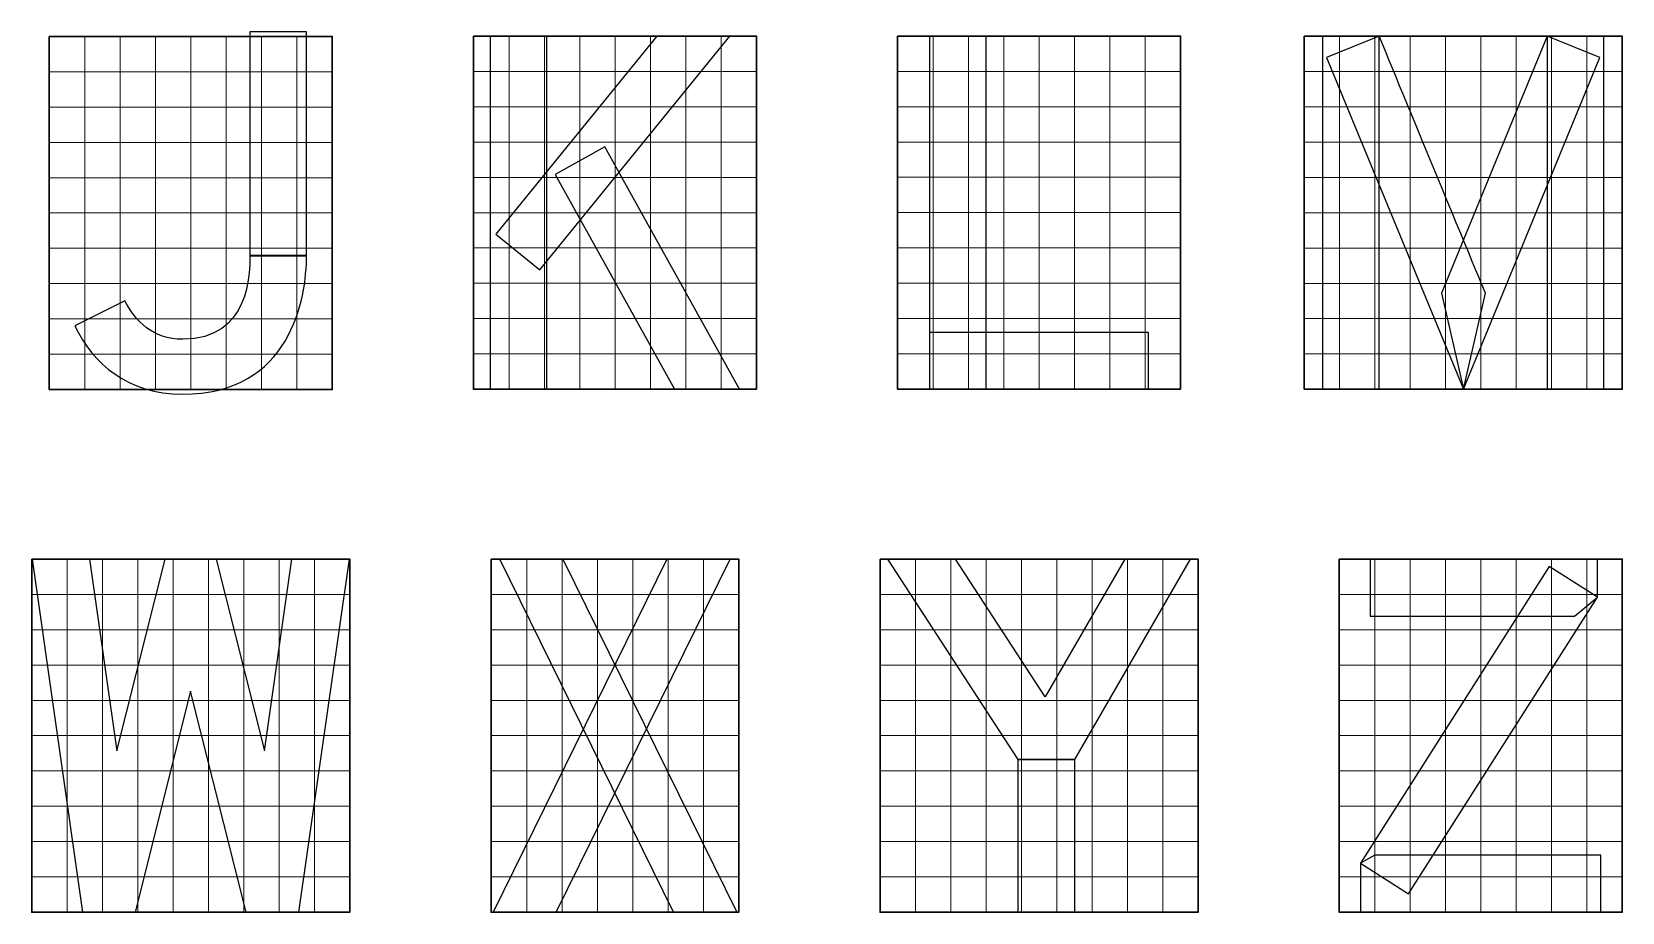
# Model space of a CAD drawing. Header units: millimetres. Extents: x -151 to 54, y -46 to 128.
# Drawn here: x -6.3 to 53.7, y 94.8 to 128 of the extents above; entities that cross this region are included whole.
import ezdxf

# ---------------------------------------------------------------- set-up
doc = ezdxf.new("R2010")
doc.units = ezdxf.units.MM
doc.header["$MEASUREMENT"] = 0
doc.layers.add('ESQUEMA', color=7, linetype='Continuous')

msp = doc.modelspace()

# ---------------------------------------------------------------- linework, layer by layer
at = {"layer": 'ESQUEMA', "color": 154, "lineweight": 30}
for points in [[(-5.6472, 127.803), (-5.6472, 127.803), (5.0247, 127.802), (5.0247, 127.802), (5.0247, 127.802), (5.0247, 127.802), (5.0247, 114.4779), (5.0247, 114.4779), (5.0247, 114.4779), (5.0247, 114.4779), (-5.6472, 114.4772), (-5.6472, 114.4772), (-5.6472, 114.4772), (-5.6472, 114.4772), (-5.6472, 127.803), (-5.6472, 127.803)], [(10.3515, 127.8143), (10.3515, 127.8143), (21.0237, 127.8132), (21.0237, 127.8132), (21.0237, 127.8132), (21.0237, 127.8132), (21.0237, 114.4891), (21.0237, 114.4891), (21.0237, 114.4891), (21.0237, 114.4891), (10.3515, 114.4884), (10.3515, 114.4884), (10.3515, 114.4884), (10.3515, 114.4884), (10.3515, 127.8143), (10.3515, 127.8143)], [(26.3488, 127.8165), (26.3488, 127.8165), (37.0246, 127.8154), (37.0246, 127.8154), (37.0246, 127.8154), (37.0246, 127.8154), (37.0246, 114.4914), (37.0246, 114.4914), (37.0246, 114.4914), (37.0246, 114.4914), (26.3488, 114.4907), (26.3488, 114.4907), (26.3488, 114.4907), (26.3488, 114.4907), (26.3488, 127.8165), (26.3488, 127.8165)], [(41.6895, 127.813), (41.6895, 127.813), (53.6821, 127.812), (53.6821, 127.812), (53.6821, 127.812), (53.6821, 127.812), (53.6821, 114.4879), (53.6821, 114.4879), (53.6821, 114.4879), (53.6821, 114.4879), (41.6895, 114.4872), (41.6895, 114.4872), (41.6895, 114.4872), (41.6895, 114.4872), (41.6895, 127.813), (41.6895, 127.813)], [(-6.3076, 108.0781), (-6.3076, 108.0781), (5.6851, 108.0771), (5.6851, 108.0771), (5.6851, 108.0771), (5.6851, 108.0771), (5.6851, 94.7527), (5.6851, 94.7527), (5.6851, 94.7527), (5.6851, 94.7527), (-6.3076, 94.7523), (-6.3076, 94.7523), (-6.3076, 94.7523), (-6.3076, 94.7523), (-6.3076, 108.0781), (-6.3076, 108.0781)], [(11.0157, 108.0781), (11.0157, 108.0781), (20.3597, 108.0774), (20.3597, 108.0774), (20.3597, 108.0774), (20.3597, 108.0774), (20.3597, 94.753), (20.3597, 94.753), (20.3597, 94.753), (20.3597, 94.753), (11.0157, 94.7523), (11.0157, 94.7523), (11.0157, 94.7523), (11.0157, 94.7523), (11.0157, 108.0781), (11.0157, 108.0781)], [(25.6905, 108.0781), (25.6905, 108.0781), (37.6831, 108.0771), (37.6831, 108.0771), (37.6831, 108.0771), (37.6831, 108.0771), (37.6831, 94.7527), (37.6831, 94.7527), (37.6831, 94.7527), (37.6831, 94.7527), (25.6905, 94.7523), (25.6905, 94.7523), (25.6905, 94.7523), (25.6905, 94.7523), (25.6905, 108.0781), (25.6905, 108.0781)], [(43.0069, 108.0781), (43.0069, 108.0781), (53.6823, 108.0771), (53.6823, 108.0771), (53.6823, 108.0771), (53.6823, 108.0771), (53.6823, 94.7527), (53.6823, 94.7527), (53.6823, 94.7527), (53.6823, 94.7527), (43.0069, 94.752), (43.0069, 94.752), (43.0069, 94.752), (43.0069, 94.752), (43.0069, 108.0781), (43.0069, 108.0781)]]:
    msp.add_open_spline(points, degree=3, knots=[0, 0, 0, 0, 0.2, 0.2, 0.2, 0.2, 0.4, 0.4, 0.4, 0.4, 0.6, 0.6, 0.6, 0.6, 1, 1, 1, 1], dxfattribs=at)
at = {"layer": 'ESQUEMA', "color": 154, "lineweight": 15}
for points in [[(-4.3032, 127.8027), (-4.3032, 127.8027), (-4.3032, 114.4772), (-4.3032, 114.4772)], [(-2.9707, 127.8027), (-2.9707, 127.8027), (-2.9707, 114.4772), (-2.9707, 114.4772)], [(-1.6381, 127.8024), (-1.6381, 127.8024), (-1.6381, 114.4772), (-1.6381, 114.4772)], [(-0.3059, 127.8024), (-0.3059, 127.8024), (-0.3059, 114.4776), (-0.3059, 114.4776)], [(1.027, 127.8024), (1.027, 127.8024), (1.027, 114.4776), (1.027, 114.4776)], [(2.3592, 127.8022), (2.3592, 127.8022), (2.3592, 114.4774), (2.3592, 114.4774)], [(3.6918, 127.8022), (3.6918, 127.8022), (3.6918, 114.4774), (3.6918, 114.4774)], [(11.6954, 127.8143), (11.6954, 127.8143), (11.6954, 114.4884), (11.6954, 114.4884)], [(13.0287, 127.8139), (13.0287, 127.8139), (13.0287, 114.4884), (13.0287, 114.4884)], [(14.3609, 127.8139), (14.3609, 127.8139), (14.3609, 114.4884), (14.3609, 114.4884)], [(15.6931, 127.8137), (15.6931, 127.8137), (15.6931, 114.4886), (15.6931, 114.4886)], [(17.0257, 127.8136), (17.0257, 127.8136), (17.0257, 114.4888), (17.0257, 114.4888)], [(18.3583, 127.8136), (18.3583, 127.8136), (18.3583, 114.4888), (18.3583, 114.4888)], [(19.6908, 127.8134), (19.6908, 127.8134), (19.6908, 114.4886), (19.6908, 114.4886)], [(27.6979, 127.8165), (27.6979, 127.8165), (27.6979, 114.4907), (27.6979, 114.4907)], [(29.0308, 127.8161), (29.0308, 127.8161), (29.0308, 114.4906), (29.0308, 114.4906)], [(30.3637, 127.8161), (30.3637, 127.8161), (30.3637, 114.4906), (30.3637, 114.4906)], [(31.6959, 127.8159), (31.6959, 127.8159), (31.6959, 114.4908), (31.6959, 114.4908)], [(33.0285, 127.8158), (33.0285, 127.8158), (33.0285, 114.491), (33.0285, 114.491)], [(34.3607, 127.8158), (34.3607, 127.8158), (34.3607, 114.491), (34.3607, 114.491)], [(35.6933, 127.8158), (35.6933, 127.8158), (35.6933, 114.491), (35.6933, 114.491)], [(43.0217, 127.813), (43.0217, 127.813), (43.0217, 114.4872), (43.0217, 114.4872)], [(44.3542, 127.813), (44.3542, 127.813), (44.3542, 114.4872), (44.3542, 114.4872)], [(45.6868, 127.8127), (45.6868, 127.8127), (45.6868, 114.4876), (45.6868, 114.4876)], [(47.0194, 127.8127), (47.0194, 127.8127), (47.0194, 114.4876), (47.0194, 114.4876)], [(48.3523, 127.8127), (48.3523, 127.8127), (48.3523, 114.4876), (48.3523, 114.4876)], [(49.6841, 127.8123), (49.6841, 127.8123), (49.6841, 114.4876), (49.6841, 114.4876)], [(51.0171, 127.8123), (51.0171, 127.8123), (51.0171, 114.4876), (51.0171, 114.4876)], [(52.3493, 127.8123), (52.3493, 127.8123), (52.3493, 114.4876), (52.3493, 114.4876)], [(-5.6358, 126.4703), (-5.6358, 126.4703), (5.0248, 126.4703), (5.0248, 126.4703)], [(10.3632, 126.4818), (10.3632, 126.4818), (21.0238, 126.4818), (21.0238, 126.4818)], [(26.366, 126.4841), (26.366, 126.4841), (37.0245, 126.4841), (37.0245, 126.4841)], [(41.6895, 126.4806), (41.6895, 126.4806), (53.6821, 126.4806), (53.6821, 126.4806)], [(-5.6358, 125.1379), (-5.6358, 125.1379), (5.0248, 125.1379), (5.0248, 125.1379)], [(10.3632, 125.1491), (10.3632, 125.1491), (21.0238, 125.1491), (21.0238, 125.1491)], [(26.366, 125.1513), (26.366, 125.1513), (37.0245, 125.1513), (37.0245, 125.1513)], [(41.6895, 125.1482), (41.6895, 125.1482), (53.6821, 125.1482), (53.6821, 125.1482)], [(-5.6358, 123.8052), (-5.6358, 123.8052), (5.0248, 123.8052), (5.0248, 123.8052)], [(10.3632, 123.8164), (10.3632, 123.8164), (21.0238, 123.8164), (21.0238, 123.8164)], [(26.366, 123.8188), (26.366, 123.8188), (37.0245, 123.8188), (37.0245, 123.8188)], [(41.6895, 123.8153), (41.6895, 123.8153), (53.6821, 123.8153), (53.6821, 123.8153)], [(-5.6358, 122.4725), (-5.6358, 122.4725), (5.0248, 122.4725), (5.0248, 122.4725)], [(10.3632, 122.4838), (10.3632, 122.4838), (21.0238, 122.4838), (21.0238, 122.4838)], [(26.366, 122.486), (26.366, 122.486), (37.0245, 122.486), (37.0245, 122.486)], [(41.6895, 122.4826), (41.6895, 122.4826), (53.6821, 122.4826), (53.6821, 122.4826)], [(-5.6358, 121.1399), (-5.6358, 121.1399), (5.0248, 121.1399), (5.0248, 121.1399)], [(10.3632, 121.1511), (10.3632, 121.1511), (21.0238, 121.1511), (21.0238, 121.1511)], [(26.366, 121.1533), (26.366, 121.1533), (37.0245, 121.1533), (37.0245, 121.1533)], [(41.6895, 121.1504), (41.6895, 121.1504), (53.6821, 121.1504), (53.6821, 121.1504)], [(-5.6358, 119.8073), (-5.6358, 119.8073), (5.0248, 119.8073), (5.0248, 119.8073)], [(10.3632, 119.8187), (10.3632, 119.8187), (21.0238, 119.8187), (21.0238, 119.8187)], [(26.366, 119.8209), (26.366, 119.8209), (37.0245, 119.8209), (37.0245, 119.8209)], [(41.6895, 119.8175), (41.6895, 119.8175), (53.6821, 119.8175), (53.6821, 119.8175)], [(-5.6358, 118.4746), (-5.6358, 118.4746), (5.0248, 118.4746), (5.0248, 118.4746)], [(10.3632, 118.4861), (10.3632, 118.4861), (21.0238, 118.4861), (21.0238, 118.4861)], [(26.366, 118.4884), (26.366, 118.4884), (37.0245, 118.4884), (37.0245, 118.4884)], [(41.6895, 118.4848), (41.6895, 118.4848), (53.6821, 118.4848), (53.6821, 118.4848)], [(-5.6358, 117.142), (-5.6358, 117.142), (5.0248, 117.142), (5.0248, 117.142)], [(10.3632, 117.1532), (10.3632, 117.1532), (21.0238, 117.1532), (21.0238, 117.1532)], [(26.366, 117.1556), (26.366, 117.1556), (37.0245, 117.1556), (37.0245, 117.1556)], [(41.6895, 117.1522), (41.6895, 117.1522), (53.6821, 117.1522), (53.6821, 117.1522)], [(-5.6358, 115.8095), (-5.6358, 115.8095), (5.0248, 115.8095), (5.0248, 115.8095)], [(10.3632, 115.821), (10.3632, 115.821), (21.0238, 115.821), (21.0238, 115.821)], [(26.366, 115.8231), (26.366, 115.8231), (37.0245, 115.8231), (37.0245, 115.8231)], [(41.6895, 115.8198), (41.6895, 115.8198), (53.6821, 115.8198), (53.6821, 115.8198)], [(-4.975, 108.078), (-4.975, 108.078), (-4.975, 94.7521), (-4.975, 94.7521)], [(-3.6425, 108.0778), (-3.6425, 108.0778), (-3.6425, 94.7523), (-3.6425, 94.7523)], [(-2.3099, 108.0778), (-2.3099, 108.0778), (-2.3099, 94.7523), (-2.3099, 94.7523)], [(-0.9774, 108.0776), (-0.9774, 108.0776), (-0.9774, 94.7525), (-0.9774, 94.7525)], [(0.3552, 108.0775), (0.3552, 108.0775), (0.3552, 94.7527), (0.3552, 94.7527)], [(1.6878, 108.0773), (1.6878, 108.0773), (1.6878, 94.7525), (1.6878, 94.7525)], [(3.0203, 108.0771), (3.0203, 108.0771), (3.0203, 94.7527), (3.0203, 94.7527)], [(4.3529, 108.0771), (4.3529, 108.0771), (4.3529, 94.7527), (4.3529, 94.7527)], [(12.3648, 108.0781), (12.3648, 108.0781), (12.3648, 94.7523), (12.3648, 94.7523)], [(13.6974, 108.078), (13.6974, 108.078), (13.6974, 94.7525), (13.6974, 94.7525)], [(15.0296, 108.0778), (15.0296, 108.0778), (15.0296, 94.7527), (15.0296, 94.7527)], [(16.3622, 108.0778), (16.3622, 108.0778), (16.3622, 94.7527), (16.3622, 94.7527)], [(17.6951, 108.0776), (17.6951, 108.0776), (17.6951, 94.7529), (17.6951, 94.7529)], [(19.0273, 108.0775), (19.0273, 108.0775), (19.0273, 94.7527), (19.0273, 94.7527)], [(27.023, 108.078), (27.023, 108.078), (27.023, 94.7521), (27.023, 94.7521)], [(28.3556, 108.0778), (28.3556, 108.0778), (28.3556, 94.7523), (28.3556, 94.7523)], [(29.6878, 108.0778), (29.6878, 108.0778), (29.6878, 94.7523), (29.6878, 94.7523)], [(31.0207, 108.0776), (31.0207, 108.0776), (31.0207, 94.7525), (31.0207, 94.7525)], [(32.3533, 108.0775), (32.3533, 108.0775), (32.3533, 94.7527), (32.3533, 94.7527)], [(33.6855, 108.0773), (33.6855, 108.0773), (33.6855, 94.7525), (33.6855, 94.7525)], [(35.018, 108.0771), (35.018, 108.0771), (35.018, 94.7527), (35.018, 94.7527)], [(36.3509, 108.0771), (36.3509, 108.0771), (36.3509, 94.7527), (36.3509, 94.7527)], [(44.356, 108.078), (44.356, 108.078), (44.356, 94.7521), (44.356, 94.7521)], [(45.6886, 108.0778), (45.6886, 108.0778), (45.6886, 94.7523), (45.6886, 94.7523)], [(47.0211, 108.0776), (47.0211, 108.0776), (47.0211, 94.7525), (47.0211, 94.7525)], [(48.354, 108.0775), (48.354, 108.0775), (48.354, 94.7523), (48.354, 94.7523)], [(49.6862, 108.0775), (49.6862, 108.0775), (49.6862, 94.7527), (49.6862, 94.7527)], [(51.0188, 108.0773), (51.0188, 108.0773), (51.0188, 94.7525), (51.0188, 94.7525)], [(52.351, 108.0771), (52.351, 108.0771), (52.351, 94.7527), (52.351, 94.7527)], [(-6.3076, 106.7454), (-6.3076, 106.7454), (5.6851, 106.7454), (5.6851, 106.7454)], [(11.0319, 106.7456), (11.0319, 106.7456), (20.3597, 106.7456), (20.3597, 106.7456)], [(25.6905, 106.7454), (25.6905, 106.7454), (37.6831, 106.7454), (37.6831, 106.7454)], [(43.0234, 106.7454), (43.0234, 106.7454), (53.6822, 106.7454), (53.6822, 106.7454)], [(-6.3076, 105.4129), (-6.3076, 105.4129), (5.6851, 105.4129), (5.6851, 105.4129)], [(11.0319, 105.4129), (11.0319, 105.4129), (20.3597, 105.4129), (20.3597, 105.4129)], [(25.6905, 105.4129), (25.6905, 105.4129), (37.6831, 105.4129), (37.6831, 105.4129)], [(43.0234, 105.4129), (43.0234, 105.4129), (53.6822, 105.4129), (53.6822, 105.4129)], [(-6.3076, 104.0803), (-6.3076, 104.0803), (5.6851, 104.0803), (5.6851, 104.0803)], [(11.0319, 104.0805), (11.0319, 104.0805), (20.3597, 104.0805), (20.3597, 104.0805)], [(25.6905, 104.0803), (25.6905, 104.0803), (37.6831, 104.0803), (37.6831, 104.0803)], [(43.0234, 104.0803), (43.0234, 104.0803), (53.6822, 104.0803), (53.6822, 104.0803)], [(-6.3076, 102.7476), (-6.3076, 102.7476), (5.6851, 102.7476), (5.6851, 102.7476)], [(11.0319, 102.7479), (11.0319, 102.7479), (20.3597, 102.7479), (20.3597, 102.7479)], [(25.6905, 102.7477), (25.6905, 102.7477), (37.6831, 102.7477), (37.6831, 102.7477)], [(43.0234, 102.7476), (43.0234, 102.7476), (53.6822, 102.7476), (53.6822, 102.7476)], [(-6.3076, 101.415), (-6.3076, 101.415), (5.6851, 101.415), (5.6851, 101.415)], [(11.0319, 101.4152), (11.0319, 101.4152), (20.3597, 101.4152), (20.3597, 101.4152)], [(25.6905, 101.415), (25.6905, 101.415), (37.6831, 101.415), (37.6831, 101.415)], [(43.0234, 101.415), (43.0234, 101.415), (53.6822, 101.415), (53.6822, 101.415)], [(-6.3076, 100.0823), (-6.3076, 100.0823), (5.6851, 100.0823), (5.6851, 100.0823)], [(11.0319, 100.0823), (11.0319, 100.0823), (20.3597, 100.0823), (20.3597, 100.0823)], [(25.6905, 100.0823), (25.6905, 100.0823), (37.6831, 100.0823), (37.6831, 100.0823)], [(43.0234, 100.0823), (43.0234, 100.0823), (53.6822, 100.0823), (53.6822, 100.0823)], [(-6.3076, 98.7497), (-6.3076, 98.7497), (5.6851, 98.7497), (5.6851, 98.7497)], [(11.0319, 98.7498), (11.0319, 98.7498), (20.3597, 98.7498), (20.3597, 98.7498)], [(25.6905, 98.7497), (25.6905, 98.7497), (37.6831, 98.7497), (37.6831, 98.7497)], [(43.0234, 98.7497), (43.0234, 98.7497), (53.6822, 98.7497), (53.6822, 98.7497)], [(-6.3076, 97.4171), (-6.3076, 97.4171), (5.6851, 97.4171), (5.6851, 97.4171)], [(11.0319, 97.4171), (11.0319, 97.4171), (20.3597, 97.4171), (20.3597, 97.4171)], [(25.6905, 97.4171), (25.6905, 97.4171), (37.6831, 97.4171), (37.6831, 97.4171)], [(43.0234, 97.4169), (43.0234, 97.4169), (53.6822, 97.4169), (53.6822, 97.4169)], [(-6.3076, 96.0846), (-6.3076, 96.0846), (5.6851, 96.0846), (5.6851, 96.0846)], [(11.0319, 96.0848), (11.0319, 96.0848), (20.3597, 96.0848), (20.3597, 96.0848)], [(25.6905, 96.0846), (25.6905, 96.0846), (37.6831, 96.0846), (37.6831, 96.0846)], [(43.0234, 96.0846), (43.0234, 96.0846), (53.6822, 96.0846), (53.6822, 96.0846)]]:
    msp.add_open_spline(points, degree=3, dxfattribs=at)
at = {"layer": 'ESQUEMA', "color": 250}
for points, knots in [([(4.056, 119.526), (4.056, 119.526), (1.9154, 119.526), (1.9154, 119.526), (1.9154, 119.526), (1.9154, 119.526), (1.9154, 127.9782), (1.9154, 127.9782), (1.9154, 127.9782), (1.9154, 127.9782), (4.056, 127.9782), (4.056, 127.9782), (4.056, 127.9782), (4.056, 127.9782), (4.056, 119.526), (4.056, 119.526)], [0, 0, 0, 0, 0.2, 0.2, 0.2, 0.2, 0.4, 0.4, 0.4, 0.4, 0.6, 0.6, 0.6, 0.6, 1, 1, 1, 1]), ([(13.1245, 114.4901), (13.1245, 114.4901), (10.9842, 114.4901), (10.9842, 114.4901), (10.9842, 114.4901), (10.9842, 114.4901), (10.9842, 127.8138), (10.9842, 127.8138), (10.9842, 127.8138), (10.9842, 127.8138), (13.1245, 127.8138), (13.1245, 127.8138), (13.1245, 127.8138), (13.1245, 127.8138), (13.1245, 114.4901), (13.1245, 114.4901)], [0, 0, 0, 0, 0.2, 0.2, 0.2, 0.2, 0.4, 0.4, 0.4, 0.4, 0.6, 0.6, 0.6, 0.6, 1, 1, 1, 1]), ([(20.0271, 127.8132), (20.0271, 127.8132), (12.8611, 118.9994), (12.8611, 118.9994), (12.8611, 118.9994), (12.8611, 118.9994), (11.1981, 120.3463), (11.1981, 120.3463), (11.1981, 120.3463), (11.1981, 120.3463), (17.2705, 127.8132), (17.2705, 127.8132), (17.2705, 127.8132), (17.2705, 127.8132), (20.0271, 127.8132), (20.0271, 127.8132)], [0, 0, 0, 0, 0.2, 0.2, 0.2, 0.2, 0.4, 0.4, 0.4, 0.4, 0.6, 0.6, 0.6, 0.6, 1, 1, 1, 1]), ([(29.6948, 114.4925), (29.6948, 114.4925), (27.5549, 114.4925), (27.5549, 114.4925), (27.5549, 114.4925), (27.5549, 114.4925), (27.5549, 127.8148), (27.5549, 127.8148), (27.5549, 127.8148), (27.5549, 127.8148), (29.6948, 127.8148), (29.6948, 127.8148), (29.6948, 127.8148), (29.6948, 127.8148), (29.6948, 114.4925), (29.6948, 114.4925)], [0, 0, 0, 0, 0.2, 0.2, 0.2, 0.2, 0.4, 0.4, 0.4, 0.4, 0.6, 0.6, 0.6, 0.6, 1, 1, 1, 1]), ([(44.5164, 114.489), (44.5164, 114.489), (42.3754, 114.489), (42.3754, 114.489), (42.3754, 114.489), (42.3754, 114.489), (42.3754, 127.8141), (42.3754, 127.8141), (42.3754, 127.8141), (42.3754, 127.8141), (44.5164, 127.8141), (44.5164, 127.8141), (44.5164, 127.8141), (44.5164, 127.8141), (44.5164, 114.489), (44.5164, 114.489)], [0, 0, 0, 0, 0.2, 0.2, 0.2, 0.2, 0.4, 0.4, 0.4, 0.4, 0.6, 0.6, 0.6, 0.6, 1, 1, 1, 1]), ([(47.6929, 114.4859), (47.6929, 114.4859), (42.5314, 127.0123), (42.5314, 127.0123), (42.5314, 127.0123), (42.5314, 127.0123), (44.5158, 127.8142), (44.5158, 127.8142), (44.5158, 127.8142), (44.5158, 127.8142), (48.5163, 118.1184), (48.523, 118.1184), (48.523, 118.1184), (48.523, 118.1184), (47.6929, 114.4859), (47.6929, 114.4859)], [0, 0, 0, 0, 0.2, 0.2, 0.2, 0.2, 0.4, 0.4, 0.4, 0.4, 0.6, 0.6, 0.6, 0.6, 1, 1, 1, 1]), ([(46.8616, 118.1185), (46.8616, 118.1185), (50.854, 127.8143), (50.854, 127.8143), (50.854, 127.8143), (50.854, 127.8143), (52.8391, 127.0124), (52.8391, 127.0124), (52.8391, 127.0124), (52.8391, 127.0124), (47.6928, 114.492), (47.6928, 114.492), (47.6928, 114.492), (47.6928, 114.492), (46.8616, 118.1185), (46.8616, 118.1185)], [0, 0, 0, 0, 0.2, 0.2, 0.2, 0.2, 0.4, 0.4, 0.4, 0.4, 0.6, 0.6, 0.6, 0.6, 1, 1, 1, 1]), ([(52.9948, 114.4901), (52.9948, 114.4901), (50.8548, 114.4901), (50.8548, 114.4901), (50.8548, 114.4901), (50.8548, 114.4901), (50.8548, 127.8145), (50.8548, 127.8145), (50.8548, 127.8145), (50.8548, 127.8145), (52.9948, 127.8145), (52.9948, 127.8145), (52.9948, 127.8145), (52.9948, 127.8145), (52.9948, 114.4901), (52.9948, 114.4901)], [0, 0, 0, 0, 0.2, 0.2, 0.2, 0.2, 0.4, 0.4, 0.4, 0.4, 0.6, 0.6, 0.6, 0.6, 1, 1, 1, 1]), ([(17.9366, 114.489), (17.9366, 114.489), (13.4305, 122.5979), (13.4305, 122.5979), (13.4305, 122.5979), (13.4305, 122.5979), (15.3017, 123.6358), (15.3017, 123.6358), (15.3017, 123.6358), (15.3017, 123.6358), (20.3912, 114.489), (20.3912, 114.489), (20.3912, 114.489), (20.3912, 114.489), (17.9366, 114.489), (17.9366, 114.489)], [0, 0, 0, 0, 0.2, 0.2, 0.2, 0.2, 0.4, 0.4, 0.4, 0.4, 0.6, 0.6, 0.6, 0.6, 1, 1, 1, 1]), ([(-2.7953, 117.8278), (-2.4203, 117.057), (-1.7268, 116.3729), (-0.6169, 116.3729), (-0.6169, 116.3729), (1.9333, 116.3729), (1.9153, 118.914), (1.9153, 119.5342), (1.9153, 119.5342), (1.9153, 119.5342), (4.056, 119.5342), (4.056, 119.5342), (4.056, 119.5342), (4.056, 117.9015), (3.4538, 114.3018), (-0.6328, 114.3018), (-0.6328, 114.3018), (-2.6718, 114.3018), (-4.0089, 115.4479), (-4.6784, 116.877), (-4.6784, 116.877), (-4.6784, 116.877), (-2.7953, 117.8278), (-2.7953, 117.8278)], [0, 0, 0, 0, 0.1428571, 0.1428571, 0.1428571, 0.1428571, 0.2857143, 0.2857143, 0.2857143, 0.2857143, 0.4285714, 0.4285714, 0.4285714, 0.4285714, 0.5714286, 0.5714286, 0.5714286, 0.5714286, 0.7142857, 0.7142857, 0.7142857, 0.7142857, 1, 1, 1, 1]), ([(27.5545, 116.6332), (27.5545, 116.6332), (35.8191, 116.6332), (35.8191, 116.6332), (35.8191, 116.6332), (35.8191, 116.6332), (35.8191, 114.4929), (35.8191, 114.4929), (35.8191, 114.4929), (35.8191, 114.4929), (27.5545, 114.4929), (27.5545, 114.4929), (27.5545, 114.4929), (27.5545, 114.4929), (27.5545, 116.6332), (27.5545, 116.6332)], [0, 0, 0, 0, 0.2, 0.2, 0.2, 0.2, 0.4, 0.4, 0.4, 0.4, 0.6, 0.6, 0.6, 0.6, 1, 1, 1, 1]), ([(-6.2859, 108.0775), (-6.2859, 108.0775), (-4.3837, 94.7527), (-4.3837, 94.7527), (-4.3837, 94.7527), (-4.3837, 94.7527), (-2.412, 94.7527), (-2.412, 94.7527), (-2.412, 94.7527), (-2.412, 94.7527), (-0.3158, 103.0881), (-0.3158, 103.0881), (-0.3158, 103.0881), (-0.3158, 103.0881), (1.7776, 94.7527), (1.7776, 94.7527), (1.7776, 94.7527), (1.7776, 94.7527), (3.7478, 94.7527), (3.7478, 94.7527), (3.7478, 94.7527), (3.7478, 94.7527), (5.6627, 108.0775), (5.6627, 108.0775), (5.6627, 108.0775), (5.6627, 108.0775), (3.4952, 108.0775), (3.4952, 108.0775), (3.4952, 108.0775), (3.4952, 108.0775), (2.4676, 100.8409), (2.4676, 100.8409), (2.4676, 100.8409), (2.4676, 100.8409), (0.6448, 108.0775), (0.6448, 108.0775), (0.6448, 108.0775), (0.6448, 108.0775), (-1.2796, 108.0775), (-1.2796, 108.0775), (-1.2796, 108.0775), (-1.2796, 108.0775), (-3.1024, 100.8406), (-3.1024, 100.8406), (-3.1024, 100.8406), (-3.1024, 100.8406), (-4.1311, 108.0775), (-4.1311, 108.0775), (-4.1311, 108.0775), (-4.1311, 108.0775), (-6.2859, 108.0775), (-6.2859, 108.0775)], [0, 0, 0, 0, 0.0714286, 0.0714286, 0.0714286, 0.0714286, 0.1428571, 0.1428571, 0.1428571, 0.1428571, 0.2142857, 0.2142857, 0.2142857, 0.2142857, 0.2857143, 0.2857143, 0.2857143, 0.2857143, 0.3571429, 0.3571429, 0.3571429, 0.3571429, 0.4285714, 0.4285714, 0.4285714, 0.4285714, 0.5, 0.5, 0.5, 0.5, 0.5714286, 0.5714286, 0.5714286, 0.5714286, 0.6428571, 0.6428571, 0.6428571, 0.6428571, 0.7142857, 0.7142857, 0.7142857, 0.7142857, 0.7857143, 0.7857143, 0.7857143, 0.7857143, 0.8571429, 0.8571429, 0.8571429, 0.8571429, 1, 1, 1, 1]), ([(11.0939, 94.7531), (11.0939, 94.7531), (17.6475, 108.0775), (17.6475, 108.0775), (17.6475, 108.0775), (17.6475, 108.0775), (20.0291, 108.0775), (20.0291, 108.0775), (20.0291, 108.0775), (20.0291, 108.0775), (13.4759, 94.7531), (13.4759, 94.7531), (13.4759, 94.7531), (13.4759, 94.7531), (11.0939, 94.7531), (11.0939, 94.7531)], [0, 0, 0, 0, 0.2, 0.2, 0.2, 0.2, 0.4, 0.4, 0.4, 0.4, 0.6, 0.6, 0.6, 0.6, 1, 1, 1, 1]), ([(20.2816, 94.7531), (20.2816, 94.7531), (13.7291, 108.0775), (13.7291, 108.0775), (13.7291, 108.0775), (13.7291, 108.0775), (11.3479, 108.0775), (11.3479, 108.0775), (11.3479, 108.0775), (11.3479, 108.0775), (17.9, 94.7531), (17.9, 94.7531), (17.9, 94.7531), (17.9, 94.7531), (20.2816, 94.7531), (20.2816, 94.7531)], [0, 0, 0, 0, 0.2, 0.2, 0.2, 0.2, 0.4, 0.4, 0.4, 0.4, 0.6, 0.6, 0.6, 0.6, 1, 1, 1, 1]), ([(28.5378, 108.0775), (28.5378, 108.0775), (31.9139, 102.8786), (31.9139, 102.8786), (31.9139, 102.8786), (31.9139, 102.8786), (34.9157, 108.0775), (34.9157, 108.0775), (34.9157, 108.0775), (34.9157, 108.0775), (37.4007, 108.0775), (37.4007, 108.0775), (37.4007, 108.0775), (37.4007, 108.0775), (33.0361, 100.5139), (33.0361, 100.5139), (33.0361, 100.5139), (33.0361, 100.5139), (30.8845, 100.5132), (30.8845, 100.5132), (30.8845, 100.5132), (30.8845, 100.5132), (25.9728, 108.0775), (25.9728, 108.0775), (25.9728, 108.0775), (25.9728, 108.0775), (28.5378, 108.0775), (28.5378, 108.0775)], [0, 0, 0, 0, 0.125, 0.125, 0.125, 0.125, 0.25, 0.25, 0.25, 0.25, 0.375, 0.375, 0.375, 0.375, 0.5, 0.5, 0.5, 0.5, 0.625, 0.625, 0.625, 0.625, 0.75, 0.75, 0.75, 0.75, 1, 1, 1, 1]), ([(44.181, 108.0773), (44.181, 108.0773), (52.7478, 108.0773), (52.7478, 108.0773), (52.7478, 108.0773), (52.7478, 108.0773), (52.7478, 106.6376), (52.7478, 106.6376), (52.7478, 106.6376), (52.7478, 106.6376), (51.8856, 105.9261), (51.8856, 105.9261), (51.8856, 105.9261), (51.8856, 105.9261), (44.1813, 105.9261), (44.1813, 105.9261), (44.1813, 105.9261), (44.1813, 105.9261), (44.181, 108.0773), (44.181, 108.0773)], [0, 0, 0, 0, 0.1666667, 0.1666667, 0.1666667, 0.1666667, 0.3333333, 0.3333333, 0.3333333, 0.3333333, 0.5, 0.5, 0.5, 0.5, 0.6666667, 0.6666667, 0.6666667, 0.6666667, 1, 1, 1, 1]), ([(52.7482, 106.6376), (52.7482, 106.6376), (45.6249, 95.4513), (45.6249, 95.4513), (45.6249, 95.4513), (45.6249, 95.4513), (43.811, 96.6067), (43.811, 96.6067), (43.811, 96.6067), (43.811, 96.6067), (50.9332, 107.7933), (50.9332, 107.7933), (50.9332, 107.7933), (50.9332, 107.7933), (52.7482, 106.6376), (52.7482, 106.6376)], [0, 0, 0, 0, 0.2, 0.2, 0.2, 0.2, 0.4, 0.4, 0.4, 0.4, 0.6, 0.6, 0.6, 0.6, 1, 1, 1, 1]), ([(33.036, 94.7528), (33.036, 94.7528), (30.8844, 94.7528), (30.8844, 94.7528), (30.8844, 94.7528), (30.8844, 94.7528), (30.8844, 100.5141), (30.8844, 100.5141), (30.8844, 100.5141), (30.8844, 100.5141), (33.036, 100.5141), (33.036, 100.5141), (33.036, 100.5141), (33.036, 100.5141), (33.036, 94.7528), (33.036, 94.7528)], [0, 0, 0, 0, 0.2, 0.2, 0.2, 0.2, 0.4, 0.4, 0.4, 0.4, 0.6, 0.6, 0.6, 0.6, 1, 1, 1, 1]), ([(52.8784, 94.7527), (52.8784, 94.7527), (43.8106, 94.7527), (43.8106, 94.7527), (43.8106, 94.7527), (43.8106, 94.7527), (43.8106, 96.6072), (43.8106, 96.6072), (43.8106, 96.6072), (43.8106, 96.6072), (44.3465, 96.9039), (44.3465, 96.9039), (44.3465, 96.9039), (44.3465, 96.9039), (52.8735, 96.9039), (52.8735, 96.9039), (52.8735, 96.9039), (52.8735, 96.9039), (52.8784, 94.7527), (52.8784, 94.7527)], [0, 0, 0, 0, 0.1666667, 0.1666667, 0.1666667, 0.1666667, 0.3333333, 0.3333333, 0.3333333, 0.3333333, 0.5, 0.5, 0.5, 0.5, 0.6666667, 0.6666667, 0.6666667, 0.6666667, 1, 1, 1, 1])]:
    msp.add_open_spline(points, degree=3, knots=knots, dxfattribs=at)

doc.saveas('drawing.dxf')
